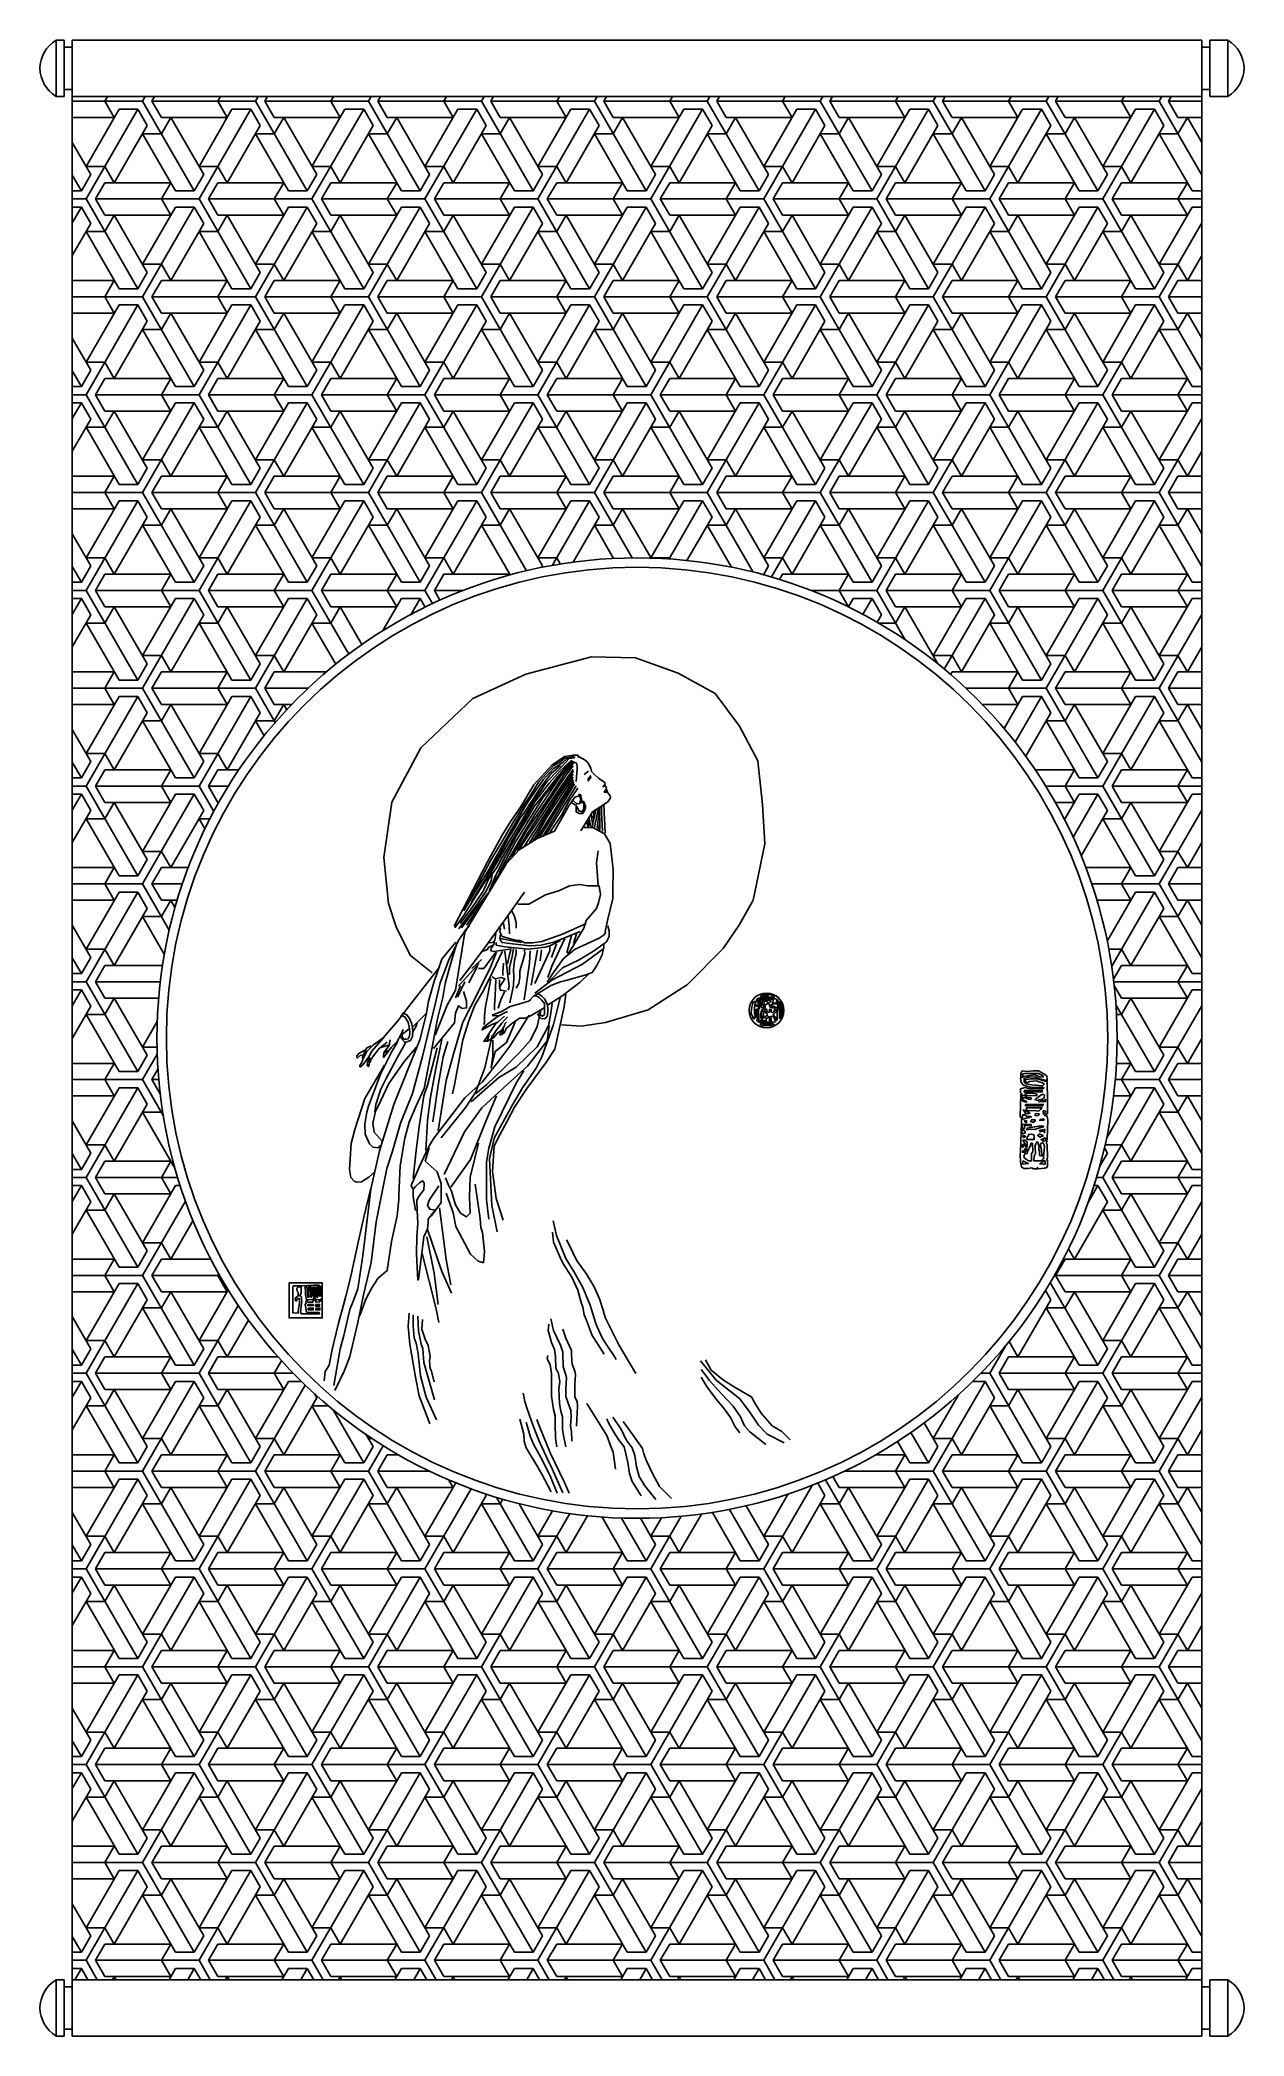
# Model space of a CAD drawing. Extents: x 106 to 745, y 114 to 1174.
import ezdxf

# ---------------------------------------------------------------- set-up
doc = ezdxf.new("R2010")
doc.units = 0
doc.header["$LTSCALE"] = 10
doc.header["$MEASUREMENT"] = 0
for name, color, linetype in [('3', 3, 'CONTINUOUS'), ('4', 4, 'CONTINUOUS'), ('7', 7, 'CONTINUOUS'), ('BH', 3, 'CONTINUOUS')]:
    doc.layers.add(name, color=color, linetype=linetype)

# ---------------------------------------------------------------- blocks, each defined once
blk = doc.blocks.new('1')
at = {"layer": '7'}
for p, q in [((-930, 16.2), (-930, 5)), ((-900, 16.2), (-930, 16.2)), ((-900, 5), (-900, 16.2)), ((-900, 5), (-930, 5)), ((-930, -700), (-930, 0)), ((-926.2, 5), (-926.2, 0)), ((-903.8, 0), (-903.8, 5)), ((-900, 0), (-900, -700)), ((-900, 0), (-930, 0)), ((-900, -700), (-930, -700)), ((-900, -705), (-930, -705)), ((-930, -710), (-930, -705)), ((-900, -710), (-930, -710)), ((-926.2, -705), (-926.2, -700)), ((-903.8, -700), (-903.8, -705)), ((-900, -705), (-900, -710))]:
    blk.add_line(p, q, dxfattribs=at)
at = {"layer": '7', "extrusion": (0, 0, -1)}
for centre, start_param, end_param in [((-915, 1.2), 5.35589, 7.210481), ((-915, -695), 2.214297, 4.068888)]:
    blk.add_ellipse(centre, major_axis=(0, 25), ratio=0.75, start_param=start_param, end_param=end_param, dxfattribs=at)
blk = doc.blocks.new('H0')
at = {"layer": '3'}
for points in [[(422.5, 217.7), (443.1, 217.7), (443.1, 195.9), (422.5, 195.9)], [(434.2, 204.2), (437.5, 204.2), (437.5, 203.6), (434.2, 203.6)], [(434.3, 202), (437.5, 202), (437.5, 201), (434.3, 201)], [(438.8, 204.3), (441.4, 204.3), (441.4, 203.3), (438.8, 203.3)], [(439, 202), (441.6, 202), (441.6, 200.9), (439, 200.9)]]:
    blk.add_lwpolyline(points, close=True, dxfattribs=at)
for points in [[(441.1, 215.1), (441.2, 212.3), (441.1, 209.6), (441.6, 209.4), (442.1, 209.7), (442.1, 215.3), (440.9, 216.2), (437.6, 216.2), (430.1, 215.9), (425.5, 215.9), (424.7, 215.4), (424.8, 199), (428, 198.8), (428.2, 201.8), (428.7, 203.5), (429, 206.1), (429, 207.7), (428.2, 208), (427.7, 207.9), (427.3, 207.3), (427.3, 206.6), (426.5, 206.6), (426.2, 207.4), (426.5, 208.4), (428, 209.6), (428, 211.9), (427.5, 212.6), (427.3, 214.3), (427.8, 215.1), (428.5, 215.3), (430, 215.3), (430, 211.3), (429.3, 210.3), (429, 209.8), (429.7, 209.4), (430.1, 209.1), (430.1, 207.4), (430.4, 206.6), (430.2, 204.7), (429.9, 204.1), (429.8, 200.5), (429.5, 199.4), (430.1, 198.5), (441.4, 198.5), (441.2, 199.2), (433.8, 199.3), (433.1, 199.9), (432.9, 202.7), (432.6, 202.7), (432.5, 204.6), (433, 204.7), (432.9, 206.1), (433.4, 206.4), (433.3, 207.4), (433, 207.6), (432.9, 209.8), (432.7, 209.9), (432.6, 213.9), (432.3, 214.2), (432.4, 215.2), (433.6, 215), (433.5, 214.4), (433.8, 214.2), (433.8, 210.3), (434.1, 209.8), (434.1, 209.3), (434.1, 209.1), (434.1, 208.8), (434.9, 208.9), (434.8, 211.2), (434.8, 215.6), (435.7, 215.6), (435.9, 209), (436.3, 208.8), (436.5, 209), (436.5, 215), (437.4, 215.2), (437.8, 207.7), (436.7, 207.3), (433.6, 207.2), (433.4, 207.2), (433.9, 206.7), (434.1, 206.4), (434, 205.7), (437.3, 205.7), (437.5, 206.8), (438.8, 207), (439.2, 205.6), (441.5, 205.9), (441.8, 207), (443, 206.6)], [(442.8, 208), (441.8, 207.1), (440.6, 207.1), (439.4, 207.3), (438.6, 207.6), (438.6, 209.6), (438.3, 215.1), (439.1, 215.1), (439.7, 208.6), (440.2, 208.8), (440.2, 215.3), (440.8, 215.6), (441.1, 215.3)]]:
    blk.add_lwpolyline(points, dxfattribs=at)
blk = doc.blocks.new('H1')
at = {"layer": '3'}
for points in [[(492.9, 370.8), (491.5, 370.1), (491.5, 372.2), (492.4, 373.7), (495.4, 373.3), (498.9, 373.7), (502.1, 373.7), (504.8, 372.3), (507, 370.8), (507.3, 368.8), (507.3, 368), (507, 368), (502.8, 369.1), (499.8, 370.3), (496.1, 370.1), (493.5, 369.3), (493.5, 367.1), (494.7, 366.1), (497.9, 365.4), (504.5, 364.9), (505.5, 365.9), (504.5, 366.6), (503.1, 367.1), (500.8, 367.8), (498.8, 367.6), (496.6, 367.5), (495.6, 366.9), (494.4, 367.1), (494.2, 368.5), (497.1, 369), (500.3, 369), (502.8, 368.6), (507.2, 367.3), (507.2, 365.3), (507.5, 358.4), (507.5, 348.3), (505.5, 347.1), (507.3, 346.8), (507.7, 344.4), (507.3, 333.2), (506.8, 330.5), (507.3, 329.8), (507.5, 321.9), (507, 321.1), (507.5, 320.2), (507.5, 317.2), (507, 316.2), (505.8, 315.9), (501.6, 315.4), (501.5, 316.4), (501.3, 315.4), (498.8, 315.4), (498.1, 316), (495.6, 315.7), (493.4, 315.7), (491.9, 316.6), (491.4, 319.4), (491.2, 323.8), (491.4, 325.8), (491.9, 343.1), (492, 344.9), (495.7, 345.8), (497.8, 346.3), (497.3, 346.6), (495.9, 346.6), (494.9, 346.8), (493.9, 347.6), (493, 347.6), (492.5, 347.5), (492.5, 345.9), (491.9, 345.6), (491.2, 346.5), (491.5, 359.7), (492.2, 360.1), (491.4, 360.9), (491.4, 363.1), (494.1, 363.9), (496.4, 363.3), (499.1, 363.3), (505.2, 363.3), (505, 363.8), (497.3, 364.1), (493.2, 365.3), (491.7, 366.9), (491.4, 369.5), (493.4, 370.5), (496.9, 371.1), (499.9, 371.5), (502.8, 370.3), (504.8, 370.1), (504.5, 371.1), (502.1, 372.2), (498.3, 372.3), (493.9, 372.3), (492.5, 371.8), (492.7, 370.6)], [(497.8, 357.2), (497.3, 357.9), (495.4, 357.7), (494.6, 358.7), (493.4, 359.1), (492.2, 359.1), (492.2, 357.9), (492.2, 356.5), (492.7, 355.7), (493.9, 355.4), (495.2, 355.4), (494.7, 355.7), (493.7, 356.2), (492.7, 356.5), (492.7, 358), (494.1, 357.7), (496.1, 356.9), (497.4, 356.7), (497.6, 357), (497.8, 357.2)], [(493.5, 362.1), (504.3, 362.1), (504.3, 361.2), (493.7, 361.1), (493.4, 361.9)], [(494.2, 360.2), (498.4, 360.4), (501.1, 359.9), (501.1, 359.1), (495.9, 358.9), (494.1, 359.7), (494.2, 360.2)], [(500.4, 357.2), (504, 359.7), (505.3, 359.6), (505.7, 359.2), (505.5, 357.7), (504.5, 357), (502.3, 356.5), (501.6, 356.2), (500.1, 356.5), (500.1, 356.9)], [(502.1, 355.4), (506.2, 355.5), (506.2, 356.9), (505.2, 356), (503.8, 355.9), (502.3, 355.4)], [(493.4, 350.3), (496.4, 349.1), (496.9, 348.5), (496.2, 348.3), (494.4, 348.3), (493, 350.7)], [(494.4, 353.8), (504.8, 354), (504.7, 353), (494.4, 353), (494.4, 353.7)], [(494.7, 351.7), (504.1, 351.8), (503.3, 350.7), (502.3, 349.8), (499.1, 350.1), (496.9, 350), (495.1, 350.3), (494.7, 351), (494.7, 351.5)], [(502.3, 348.3), (500.1, 348.1), (500.1, 347), (501.8, 347.1), (502.6, 348.3)], [(503, 344.9), (505.2, 345.1), (505.2, 344.4), (502.8, 344.4), (502.8, 344.8)], [(505.7, 350), (506.2, 349.8), (506.2, 349), (505, 348.1), (504.8, 349.6), (505.3, 350.3)], [(492.7, 338.6), (494.1, 337.7), (494.1, 336.7), (492.7, 336.2), (492.4, 337), (492, 337.9), (492.5, 338.6)], [(492.5, 341.6), (492.5, 339.1), (493.7, 339.4), (493.9, 341.4), (497.6, 340.9), (497.6, 341.9), (492.5, 342.1), (492.5, 341.4)], [(492.9, 335.2), (494.1, 335), (494.1, 334.4), (493.4, 334), (492.5, 334.7), (492.5, 335.2)], [(495.4, 343.8), (494.6, 344.1), (493.7, 344.1), (493.9, 343.6), (494.6, 342.9), (495.1, 343.6)], [(495.2, 339.7), (502.3, 340.9), (505, 340.9), (505, 340.4), (502.1, 339.7), (499.9, 338.9), (497.6, 339.1), (494.9, 338.7), (495.1, 339.4)], [(495.9, 334.7), (496.4, 336), (498.6, 335.9), (499.4, 335.4), (499.4, 334.4), (499.4, 332.8), (495.2, 332.8), (495.4, 334.7), (495.7, 334.7)], [(497.6, 344.6), (500.1, 344.6), (500.1, 343.9), (499.8, 343.8), (498.9, 343.1), (498.1, 343.4), (497.4, 343.6), (497.6, 344.4)], [(502.3, 336.2), (504.5, 335.5), (504.8, 334.9), (503.8, 334.9), (503.1, 334.2), (502.5, 334.7), (501.6, 335.2), (502.3, 336)], [(502.3, 338.2), (505.3, 338.9), (505.8, 338.9), (505.7, 337.9), (505.7, 336.9), (504.7, 337.9), (503.5, 337.7), (503, 337.4), (502.5, 338.1)], [(503.8, 333), (505.2, 333.2), (505.5, 333.9), (506.2, 333.7), (506.2, 332), (505, 331.8), (504.7, 332.5), (503.6, 332.7), (503.6, 333)], [(493.2, 330.3), (492.5, 329.8), (492.5, 328.1), (493.4, 329.2), (493.4, 330.3)], [(492.9, 331.8), (493.9, 330.8), (494.4, 329.8), (494.4, 328.5), (495.4, 328.6), (495.4, 331.3), (493.9, 332.5), (493, 332.5), (492.7, 331.8)], [(494.2, 327.6), (493.5, 326.3), (492.7, 326.1), (492.7, 325.3), (494.1, 325.3), (495.1, 327.6), (494.4, 328)], [(497.6, 330.7), (497.3, 329.5), (495.6, 325.5), (495.4, 324.6), (494.2, 324.6), (493.4, 322.9), (493.7, 321.8), (496.2, 320.1), (497.8, 320.1), (497.9, 324.6), (498.6, 325.6), (498.4, 330.3), (498.4, 330.7), (497.6, 330.7)], [(500.6, 330.8), (499.9, 328.8), (500.1, 328.3), (500.3, 324.6), (499.4, 322.9), (499.3, 320.1), (503.8, 320.1), (505.3, 321.8), (505, 323.4), (504.3, 322.9), (502.6, 323.4), (502.6, 326), (502.3, 326.8), (502.3, 327.8), (502.5, 328.6), (501.6, 331.3), (500.6, 331.2)], [(503.8, 331), (503.1, 329.8), (503.8, 326.8), (504.1, 323.6), (505.2, 323.6), (505.5, 327), (505.7, 328.6), (505.2, 330.3), (504.1, 331.2)], [(493, 320.1), (494.9, 318.9), (496.1, 318.6), (492.5, 318.2), (492.7, 320.1)], [(503, 318.4), (505.2, 320.1), (506, 320.1), (506, 318.2), (504.8, 318.2), (502.6, 318.4)]]:
    blk.add_lwpolyline(points, dxfattribs=at)

msp = doc.modelspace()

# ---------------------------------------------------------------- hatches: boundary and pattern name
at = {"layer": 'BH'}
h = msp.add_hatch(dxfattribs=at)
h.set_pattern_fill('ESCHER', color=256, scale=50, style=0)
h.set_pattern_definition([(60, (-140, -210), (-60, -1e-08), [55, -5]), (180, (-140, -210), (30, -51.9615), [55, -5]), (300, (-140, -210), (60, -1e-08), [55, -5]), (60, (-135, -210), (-60, -1e-08), [10, -50]), (300, (-135, -210), (60, -1e-08), [10, -50]), (60, (-142.5, -205.67), (-60, -1e-08), [10, -50]), (180, (-142.5, -205.67), (30, -51.9615), [10, -50]), (300, (-142.5, -214.33), (60, -1e-08), [10, -50]), (180, (-142.5, -214.33), (30, -51.9615), [10, -50]), (60, (-160, -210), (-60, -1e-08), [10, -50]), (300, (-160, -210), (60, -1e-08), [10, -50]), (60, (-130, -227.32), (-60, -1e-08), [10, -50]), (180, (-130, -227.32), (30, -51.9615), [10, -50]), (300, (-130, -192.68), (60, -1e-08), [10, -50]), (180, (-130, -192.68), (30, -51.9615), [10, -50]), (0, (-130, -201.34), (-30, 51.9615), [35, -25]), (0, (-130, -218.66), (-30, 51.9615), [35, -25]), (120, (-137.5, -197.01), (-60, 1e-08), [35, -25]), (120, (-152.5, -205.67), (-60, 1e-08), [35, -25]), (240, (-152.5, -214.33), (30, -51.9615), [35, -25]), (240, (-137.5, -222.99), (30, -51.9615), [35, -25])])
edge = h.paths.add_edge_path(flags=16)
edge.add_arc((422.7, 643.5), 255, 0, 360)
h.paths.add_polyline_path([(122.7, 1143.5), (722.7, 1143.5), (722.7, 143.5), (122.7, 143.5)])

# ---------------------------------------------------------------- linework, layer by layer
at = {"layer": '3'}
for points in [[(391.6, 793), (391.4, 793.7), (388.8, 793.8), (384.3, 793.1), (377.7, 788.6), (367.8, 778), (360.8, 766.2), (355.6, 758.6), (351.1, 751.2), (343.2, 737.1), (335.4, 722), (325.5, 703)], [(325.9, 702), (330.9, 709), (339.1, 722.1), (343.9, 729.7), (348.7, 737.7), (353.3, 745.6), (360.4, 757.3), (367.2, 768.5), (374.8, 779.5), (380.8, 785.8), (382.9, 787.9), (386.6, 791.9), (389.5, 792.3)], [(328.8, 704.4), (334.6, 712.1), (340.9, 721.5), (343.9, 728.2), (348.3, 734.1), (352.5, 741.8), (359, 752.8), (361.6, 757.4), (368.2, 768.8), (376.2, 779.1), (381.5, 785), (387.5, 790.8)], [(389.8, 792.7), (385.4, 791.8), (383.2, 789.8), (378.4, 786.6), (372.9, 780.7), (366.3, 771.2), (363.6, 767.1), (358.6, 758.6), (351.2, 745.8), (343.4, 731.9), (336.6, 721), (330.7, 711.1)], [(330.8, 712.2), (337.3, 723.3), (345.1, 738), (351.4, 748.6), (356.5, 757.4), (362.6, 767.1), (365.9, 772.2), (370.6, 779.6), (378.5, 788.3), (381.8, 790.2), (384.3, 792.2), (389.2, 793.1)], [(382.1, 788.2), (377, 783.9), (371.3, 776.3), (367.4, 770.2), (362.2, 762.4), (361, 761), (357.1, 754), (354.5, 749.9), (350.2, 741.9), (342.3, 728.3), (334.7, 715.8)], [(388, 791.1), (380.6, 782.4), (374.9, 775.2), (368.1, 766.4), (363.3, 758.4), (358.5, 750.7), (351.8, 738.1), (347.1, 728.7), (344.2, 721.5)], [(346.4, 725.9), (348.7, 729.5), (354.8, 738.8), (360.5, 748.7), (368.5, 762.3), (373.2, 769.3), (382.1, 782.6), (385.6, 786.9), (388.7, 790.6)], [(356.2, 739.6), (364.3, 754.3), (376.5, 772), (384, 783.4), (388.9, 789.7)], [(359.2, 743.2), (365.4, 753.5), (374.5, 767.3), (381.6, 778), (385.1, 783.2), (388.7, 788)], [(388.7, 786.2), (381.1, 775.3), (374, 764.7), (362.1, 746.8), (360.2, 743.4)], [(362.9, 745.6), (373.2, 761.4), (380.2, 772.3), (386.5, 781.8), (388.9, 785.3)], [(388.9, 790.2), (390.5, 789.4), (390.9, 788.1), (390.9, 786.7), (390.3, 779.8)], [(404.5, 776.7), (405.6, 778.2), (405.7, 778.4), (405.6, 779.3), (402.3, 781.5), (400.1, 783.4), (398.6, 785), (398.1, 786.9), (396.7, 789.4), (396, 790.4), (394.7, 791.5), (393.2, 792.2), (391.8, 792.8), (391.1, 792.8)], [(397, 785.2), (394.6, 783.5)], [(382.7, 784.2), (377.9, 777.8), (372.9, 771.5), (368, 763.9), (365, 759), (362.9, 755.4), (358.1, 747.8), (353, 738), (349.4, 731.3)], [(365.6, 747.2), (380.5, 771.4), (387.8, 782.1), (388.7, 783.6)], [(388.7, 782), (374.8, 760.8), (368.6, 749.8), (367.6, 748.6)], [(389, 780.7), (369.5, 749.7)], [(389.2, 779.6), (371.9, 751.7), (370.8, 749.8)], [(372.6, 750.5), (384.1, 769.6), (389.5, 778.5)], [(390.3, 777.4), (374.3, 751.4)], [(376.4, 752.7), (382.5, 761.9), (386.7, 769.5), (391.3, 776.3)], [(392.9, 753.5), (399.1, 763.6), (403.4, 766.4), (407.1, 768.8), (408.5, 770.7), (408.6, 771.5), (408.3, 772.5), (407.1, 773.9), (405.3, 774), (406.3, 775.7), (406.5, 776.4), (405.6, 777.6)], [(396.5, 779.9), (398.3, 782.3)], [(397.8, 781.8), (397.9, 782.8), (396.6, 780.8)], [(405.3, 774), (406.8, 774.6)], [(406.3, 775.7), (406.8, 775.1), (406.8, 774.7), (407.1, 774.4), (407.1, 773.9)], [(315.4, 645), (321.8, 660.9), (326.2, 668.9), (331.3, 699.8), (334.6, 705.2), (353.3, 736.2), (360.1, 743.4), (369.7, 749.4), (378.8, 753.4), (386.5, 766.8), (389.7, 771.5), (392.5, 772.3)], [(387.8, 768.6), (389.8, 767.3), (390.7, 767)], [(388.7, 769.7), (390.8, 767.9), (392.3, 768), (393.5, 768.9)], [(392, 769.1), (393.3, 769.4), (394.5, 769), (395.4, 766.7), (395.4, 765.8), (394.8, 764.3), (394.2, 763.3), (393.9, 762.8), (391.9, 762.7), (390.4, 763.6), (390.3, 764.7), (390.3, 765.8), (390.4, 766.7)], [(390.8, 766.4), (391.8, 764.2), (393.5, 763.7), (394.1, 764.5), (394.5, 765.5), (394.4, 768), (393.4, 769), (392.3, 768.9), (392, 769.1)], [(391.7, 773.2), (392.3, 771.7), (392.8, 769.6)], [(392.7, 773), (393.2, 770.5), (393.2, 769.6)], [(400.9, 764.6), (398.9, 755.8)], [(400, 763.6), (399.3, 760.3)], [(402, 764.8), (400.1, 755.5)], [(402.8, 765), (401.5, 755.2)], [(402.7, 765.6), (403, 755.5), (403, 753.9)], [(403.8, 766.3), (403.8, 763.3), (404.3, 753.4)], [(405, 767.2), (405.7, 752.5)], [(396.1, 758), (396.7, 755.6)], [(396.8, 759.5), (397.3, 756.2)], [(397.3, 760.4), (398, 756.1)], [(398.4, 762.1), (399.3, 756.3)], [(401.9, 757.6), (402.1, 754.5)], [(328.1, 701.6), (337.9, 714.8), (342.7, 721.9), (345.2, 727), (345.8, 730.7)], [(343.6, 720.7), (329.4, 702.1)], [(332.1, 703.4), (337.7, 711.5), (340.1, 715.2)], [(356.1, 711.4), (357.6, 708), (358.5, 704.9), (358.5, 701.8)], [(349.8, 695.8), (351.1, 694.3), (356.6, 693.6), (365.7, 692.4), (371.8, 692.9), (379, 694.6), (392.5, 700.1)], [(351.8, 704.4), (352.3, 701.3)], [(354.2, 708), (354.7, 703.2), (354.9, 698.9)], [(407.2, 703.1), (407.9, 700.5), (407.9, 697.4), (406.4, 694.7), (399.5, 689.7), (392, 685.1), (383.1, 680.8), (376.6, 674)], [(317, 594.2), (321.4, 620.9), (325.4, 635.6), (330.2, 652), (338.5, 668.3), (344.9, 681.1), (348.1, 689.2)], [(338.5, 680.4), (341.3, 680.4), (347.7, 689.2)], [(347, 695.5), (346.7, 693.1), (344.8, 692.2), (343.8, 691.7), (343.3, 690.5), (340.5, 689.5)], [(347.7, 699.1), (347.2, 695.5), (346, 694.3), (344.1, 694.1)], [(346.2, 692.3), (345.3, 691.4), (345, 689.9), (346.7, 689.4), (356.1, 690.9)], [(347.9, 694.3), (347.9, 692.9), (352.5, 691.9), (365, 690.7), (373.9, 691.7), (376.3, 692.4), (382.1, 695.3)], [(350.1, 698.7), (349.8, 696.3), (356.8, 695.1), (361.4, 694.3)], [(352.5, 689.7), (354.7, 670.9), (354.2, 669)], [(357.1, 690.9), (356.4, 686.8), (354.9, 680.8), (354.9, 677.4), (353.9, 677.2)], [(355.6, 690.4), (354.9, 687.8), (354.2, 684.6), (353.9, 682.9)], [(358.5, 690.6), (358.5, 688.2), (357.6, 684.9), (357.1, 679.8), (357.3, 676), (357.1, 671.4), (355.9, 665.6), (355.2, 662.3)], [(362.9, 690.4), (363.1, 688.2), (360.4, 679.1), (360.4, 675.7), (360, 672.4), (358.5, 670)], [(366, 689.9), (365.5, 683.2), (362.7, 663.9)], [(369.8, 690.4), (366.5, 671.6)], [(405, 693.5), (405, 691.1), (393.7, 682.7), (377.5, 674.3), (368.4, 667.3)], [(376.3, 692.3), (376.3, 689.9), (368.4, 672.4)], [(372, 690.4), (371.3, 684.6)], [(384.3, 696.4), (377.5, 681.7), (375.4, 675.7)], [(379.9, 693.5), (377.3, 686.3)], [(387.9, 697.9), (385.5, 688.7)], [(390.5, 698.8), (388.9, 693.8)], [(338.9, 683.2), (330.9, 674.5), (327.8, 671.3)], [(333.3, 672.9), (338.1, 682)], [(340.1, 685.2), (334.9, 680.4)], [(351.8, 683.2), (351.5, 678.6), (351.5, 676.7)], [(314.6, 638), (325.8, 651.6), (326.2, 656.8), (327.8, 660.7), (329.8, 659.2), (332.2, 659.5), (332.2, 663.1), (330.6, 668.3)], [(326.2, 664.9), (329, 671.3)], [(327.4, 665.3), (331.3, 673.3)], [(345, 675), (343.4, 666.4), (342.2, 660.3), (341.7, 655.3), (341.7, 651.7), (341.4, 650.7)], [(345.7, 676.1), (347.3, 674.9), (350.5, 675.7), (352.5, 674.9), (349.7, 670.5), (350.1, 668.9), (353.3, 668.5)], [(347.7, 674.5), (347.4, 665.9), (347, 660.8), (347, 658.4)], [(352.3, 668), (350.3, 663.9), (348.9, 659.4)], [(349.6, 674.5), (349.6, 670.7)], [(334.6, 609.7), (349.3, 622.5), (358.5, 628.1), (369.7, 638.8), (375.7, 650), (376.9, 656.8), (377.7, 661.9)], [(353.9, 657.6), (351.9, 656.8), (348.4, 654.8), (344, 651.4), (341, 649.1), (340.4, 647.8), (345.5, 650.7), (348.8, 652)], [(382.1, 665.6), (378.3, 650.7), (372.2, 633.6), (369.2, 627.6), (361.9, 617), (356.6, 608.1), (346.8, 590.4), (344.3, 579.3), (345.6, 554.6), (348.4, 540.6)], [(353.3, 652), (352.5, 651), (352.2, 649.6), (351.5, 648.7), (350.4, 646.5), (349.8, 645.3), (350.5, 645.2), (351, 645.6), (352.3, 646.4), (353.1, 648.6), (356, 651), (360.2, 654), (363.3, 654.1), (366.4, 655.5), (373.4, 659.5)], [(370.6, 657.1), (371.3, 655.9), (372.5, 655.1), (373.5, 656.1), (373.5, 657.6), (373.5, 659.9), (373.5, 661.9), (372, 663.9), (370.8, 665.1), (369.4, 665.8), (367.9, 666)], [(369.6, 667.3), (372, 666), (373.6, 664.3), (375, 661.7), (375.3, 659.5), (375.3, 657.1), (375, 655.2), (374.5, 654.4), (373.6, 653.8), (371.8, 653.9), (370.9, 654.8), (369.9, 656.4)], [(497.2, 664), (496.3, 664.4), (495.4, 664.4), (493.9, 664.6), (488.6, 664.7), (487.1, 664.7), (486.5, 664.2), (486, 663.3), (485.7, 661.7), (486, 660.6), (486.1, 660.4), (486.7, 660.4), (487, 661.4), (487, 662.5), (486.7, 663.1), (486.5, 663.6), (486.9, 664.1), (487.2, 664.1), (487.6, 663.6), (487.6, 662.3), (487.7, 661.2), (487.3, 659.5), (486.9, 658.7), (486.2, 658.6), (485.7, 658.5), (485.8, 655.7), (485.2, 655.7), (485.1, 656.3), (485.1, 657), (485.1, 659.2), (485.2, 661.1), (485.5, 662.2), (485.2, 662.9), (484.4, 662.5), (484, 661.3), (483.6, 660), (483.4, 657.1), (483.4, 656.3), (484.2, 655), (484.3, 654.2), (484.9, 653.7), (485.4, 655.2), (485.6, 655.2), (485.7, 654.4), (486.2, 655.6), (486.3, 656.9), (486, 657.6), (486.4, 658.1), (486.9, 658), (487.2, 657.4), (487.1, 655.8), (486.4, 652.7), (487.6, 652), (489.8, 652), (492.4, 652), (494.8, 652.1), (495.8, 651.9), (496.2, 652.1)], [(491, 664.1), (491, 663.4), (491.6, 663.5), (492.5, 663.6), (493.1, 663.6), (493.4, 663.6), (493.8, 663.4), (493.8, 662.9), (493.5, 662.6), (493.1, 662.6), (492.8, 662.3), (492.2, 662.3), (492.1, 662.5), (491.6, 663), (491.4, 663.1), (490.9, 663.1), (490.8, 663.1), (490.8, 663.6), (490.8, 664.1), (490.3, 664.1), (489.9, 664.1), (489.8, 663.8), (489.9, 663.1), (490.2, 662.7), (490.2, 662.2), (490, 661.8), (489.8, 661.6), (490, 661.3), (490, 660.4), (489.8, 659.8), (489.1, 659.5), (488.7, 659.7), (488.8, 660.2), (489.2, 661.1), (489.2, 662), (489.2, 662.9), (489, 663.6), (489, 664.2), (488.5, 664.2), (488.1, 664.1), (488.1, 663.5), (488.3, 662.3), (488.5, 661.3), (488.2, 660.4), (487.4, 659.1), (487.3, 658), (487.4, 655.1), (487.4, 652.6), (488.1, 652.5), (488.8, 653.1), (488.6, 653.8), (488.5, 654.5), (488.5, 655.6), (488.4, 656.8), (489, 658.5), (490.3, 659.1), (490.8, 660), (491, 661.3), (491.8, 661.6), (492.8, 661.7), (493, 661.5), (493.1, 660.7), (493.4, 660), (493.9, 659.7), (494.8, 659.5), (495.8, 659.5), (496.5, 658.8), (497.1, 658.2), (497.2, 656.6), (497.2, 653.1)], [(498.4, 653.8), (498.4, 656.1), (498.3, 657.7), (498, 658.8), (497.2, 658.9), (497.1, 659.7), (496.6, 660), (495.5, 660), (495.4, 660.4), (494, 660.5), (494, 661.1), (494.6, 661.7), (497, 661.5), (497.4, 662), (497.5, 663), (497.5, 663.7), (496.9, 663.8), (496.8, 662.9), (496.6, 662.2), (496.5, 662), (495.6, 662), (495.3, 662.3), (494.7, 662.3), (494.8, 662.8), (495.1, 663.5), (495, 664.2), (494.3, 664.2), (492.6, 664.2), (491.2, 664.2)], [(497.5, 662.7), (497.5, 659.7), (497.7, 659.5), (498.3, 659.6), (498.4, 660.2), (498.3, 661.4), (498.4, 662.9), (499, 662), (499.3, 660.9), (499.7, 660.3), (498.7, 659.8), (498.7, 656.5), (498.8, 656.2), (499.2, 656.3), (499.4, 657.1), (499.3, 658.4), (499.6, 660), (499.7, 660.2), (499.9, 658.3), (499.7, 656.4), (499, 655), (498.6, 653.7)], [(291.6, 642.6), (291.1, 639.6), (289.8, 637.9), (288.2, 635.7), (288, 633.8), (288, 633.2), (290.2, 635.8), (292.1, 638.5), (295.3, 641.6), (297.2, 645.3), (298.4, 648.1)], [(297.9, 655.9), (298.3, 656.7), (300.4, 655.8), (301.9, 653.9), (303, 651.1), (303.6, 647.3), (303.4, 644.4), (302.3, 642.3), (300.9, 641.7), (300, 641.3), (299.1, 641.5), (297.2, 643.7), (296.9, 645)], [(297.6, 646.2), (298.1, 643.8), (298.9, 643), (299.9, 642.9), (301.1, 643.1), (301.9, 644.6), (302.1, 646.5), (301.9, 648.4), (301.2, 651.9), (300.5, 653.1), (299.3, 654.7), (298, 655.4), (297.4, 655.4), (297.3, 654.8)], [(297.6, 645.3), (301.6, 648.5)], [(303.6, 646.9), (305.4, 649.9), (305.9, 651.6)], [(303.7, 649.6), (310.7, 656.5)], [(352.3, 655.1), (347.4, 650.8), (345.8, 648.4), (341.4, 641.6), (343.4, 641.8), (345, 643), (347.7, 647.3), (350.8, 651.4), (353.9, 654.7)], [(342.3, 650.1), (342.3, 649.3), (341.7, 648.4)], [(346.1, 642.5), (346.1, 634), (345.3, 627.7), (347.3, 636.4), (353.3, 641.2), (358.1, 652.4)], [(345.5, 643.2), (346.5, 643.7), (348.4, 646), (349.4, 646.9), (350.7, 647.5)], [(351.6, 648.4), (351.6, 647.4), (351.5, 646.7), (351.3, 646)], [(490.1, 650.9), (493.5, 651), (493.5, 650.3), (489.9, 650.2), (490.1, 650.8)], [(278.4, 637.3), (275.1, 635.5), (273.8, 634), (274, 632.9), (275.7, 634.2), (277.2, 634.6)], [(288.3, 644), (282.7, 640), (279.2, 636.3), (277.3, 632.6), (276.6, 630.5), (275.8, 629.4), (275.4, 629), (275.4, 628.4), (275.8, 628.2), (277, 629.3), (278.4, 631.1), (280, 633.3), (279.2, 632.4)], [(281.5, 639.4), (279.2, 638.3), (277.9, 636.1), (277.4, 634.5), (276.9, 633.4), (277, 632.3)], [(280.1, 633.2), (281.8, 636.6), (287.9, 643.5)], [(280.6, 630.1), (281.7, 632.7), (284, 635.7), (285.5, 637.8), (290, 641.4)], [(287.3, 588.7), (283.1, 593.6), (282.3, 598.3), (283.7, 604.6), (286.7, 610.4), (290.9, 619.4), (299.2, 631.3), (305.6, 638.6)], [(299.8, 641), (295.4, 633.4), (289.4, 622), (286.7, 616.3), (283.9, 608.3), (283.5, 604.3)], [(286.1, 638.3), (290, 639.5), (290.6, 639.7)], [(288.4, 635.7), (290.7, 636.9)], [(303.8, 569.1), (305.4, 583.8), (307, 596.6), (309.4, 612.9), (311.4, 618.5), (316.6, 638.4)], [(310.6, 583.8), (311.4, 599.8), (313, 612.1), (315.8, 627.3), (319, 642.8)], [(314.2, 599), (317, 618.5), (319.8, 633.6), (322.2, 641.6)], [(318.6, 590.6), (331.8, 606.9), (337, 614.9), (341.8, 627.7), (345.7, 644.8)], [(344.2, 645.5), (343.7, 643.6), (343.1, 642.1), (342.5, 641.8)], [(279.7, 628.6), (280, 628.4), (280.5, 629.4), (280.7, 630.9), (280.7, 632.9), (280.2, 633.1), (280, 633), (280, 632), (279.6, 630.1), (279.5, 629.7), (279.4, 629.5), (279.4, 628.9), (279.5, 628.8), (279.6, 628.8)], [(343.9, 547.3), (342.8, 557.6), (342.8, 572.3), (342.8, 577.6), (343.9, 585.1), (347.1, 596.4), (358.6, 619.9), (362.6, 626.1)], [(323.8, 564.3), (334.2, 579.1), (342.6, 599.8), (348.1, 612.9)], [(313.4, 549), (318.6, 556.2), (318.6, 566.2), (316.6, 572.5), (310.2, 578.1), (312.2, 585.3)], [(305, 552), (303.8, 559.5), (303.8, 563.5)], [(306.6, 515.1), (309.4, 537.9), (311.4, 542.2), (311.8, 545.4), (311.8, 547.4), (315.4, 552.2), (312.6, 552.6), (311.4, 554.6), (312.2, 557.4), (317.4, 565)], [(311.4, 541.8), (319, 519.5), (324.2, 508)], [(378.1, 546.5), (379.9, 538.7), (384.8, 526.5), (389.2, 519.6), (394, 511.1), (397.8, 501.6), (400.7, 492.5), (401.3, 490.6), (404.4, 484), (407.3, 479.3), (410.4, 474.9), (411.6, 472.8)], [(311, 537.9), (315, 518.7), (317, 502)], [(405.2, 475.7), (401.8, 481), (398.9, 485.6), (395.7, 494), (394.7, 496.6), (394, 500.7), (393.1, 503.1), (391.3, 509.6), (388, 516.5), (383.3, 524), (382, 526.6), (378.3, 535.1), (377.8, 540.5)], [(422, 465.4), (413, 480.6), (405.7, 495.2), (404.8, 499.1), (402.8, 505.1), (400.1, 511.1), (396, 517.9), (390.5, 525.6), (386.7, 533.8), (385.3, 536.4)], [(301.6, 497.4), (301.2, 490.4), (302.1, 481), (305.1, 463.5), (306.9, 453.5), (312.6, 438.7)], [(303.8, 496.6), (303.8, 490.7), (304.3, 484.3), (305.3, 481.5), (306.4, 475.8), (307.7, 464.2), (310.7, 452.8), (316.2, 440.8)], [(306.3, 495.8), (306.6, 488.1), (308.1, 481), (309, 478.6), (309.4, 471.3), (315.2, 451.4)], [(308.7, 494), (308.4, 489), (310.2, 483.6), (311.8, 480.2), (312.8, 474.4), (312.4, 472.1), (312.8, 468), (313.4, 467.1), (314.9, 460.9)], [(384.9, 426.5), (383.6, 432.5), (383.1, 435.9), (383.1, 442.4), (382.3, 445.3), (381.5, 449.4), (381.2, 457.3), (381.7, 460.9), (381, 465.3), (379.6, 468.2), (379.4, 474.5), (378.8, 478.2), (377.3, 481.8), (375.5, 488.3), (375.8, 491.6)], [(377, 494.5), (378.3, 488.2), (382, 480.4), (383.3, 476.7), (383.5, 468.9), (384.3, 466.3), (385.2, 463.2), (384.8, 457.2), (384.9, 453.1), (386.9, 447.6), (387.5, 446), (387.7, 442.4), (387.4, 437.4), (387.9, 434.5), (388, 429.4)], [(390.5, 437.4), (391.1, 448.1), (390.9, 450.5), (389.6, 452.8), (389.6, 455.4), (389.6, 459.4), (390, 464.8), (389.6, 466.6), (388.2, 470.4), (388, 472.1), (387.9, 476.3), (387.9, 477.6), (384.8, 484.1), (383.3, 488.9)], [(380.1, 426.4), (379.4, 431.1), (379.2, 438.7), (379.2, 442.9), (378.3, 446.3), (377.3, 453.3), (377.3, 458.1), (377.3, 462), (377.3, 465.3), (376.5, 470), (375, 473.4), (375.4, 475)], [(500.9, 428.6), (491.9, 433.1), (487.3, 437.9), (482.6, 444.9), (477.1, 452.1), (464.8, 461.9), (456.5, 472.1)], [(491.1, 427.6), (482.6, 434.4), (479.8, 437.6), (477.6, 442.4), (473.8, 448.1), (467.6, 454.6), (461, 461.9), (459.8, 463.6), (456.8, 467.6)], [(459, 472.6), (462, 467.1), (468.6, 461.9), (474.8, 457.9), (483.6, 452.9), (484.8, 450.6), (488.6, 444.4), (494.4, 437.6), (499.6, 434.6), (504.1, 430.1)], [(456.8, 463.4), (460, 458.1), (465, 451.6), (469.1, 446.4), (472.3, 442.1), (474.8, 437.1), (477.3, 433.9)], [(383.3, 402.1), (377.6, 414.8), (375, 420.3), (370.3, 430.3), (367.5, 437.6), (364.3, 446.7), (363.1, 450.6), (362.2, 455)], [(411.3, 414.6), (410, 423.7), (408.7, 426.6), (406.6, 432.4), (400.4, 442.3), (396, 449.4)], [(360.5, 441.2), (362.5, 433.1), (362.7, 429.4), (363.8, 426), (370, 415.6), (372.1, 412), (377.1, 402.5)], [(380.3, 401.8), (376.6, 411.1), (371.6, 420.8), (367.7, 427.9), (365.9, 432.1), (363.8, 439.6)], [(386.7, 401.8), (384.2, 407.5), (376.8, 422.9), (370.9, 437.2), (369.5, 441)], [(424.9, 400.5), (420.2, 408), (418.7, 412.3), (417.8, 418.2), (415.8, 426.4), (412.9, 430.3), (410.3, 434.2), (407.5, 439.2), (406.6, 441.3)], [(409.8, 442.2), (414.2, 435.8), (416.9, 430.1), (420.2, 426), (421.5, 421.8), (422.5, 415.9), (423.9, 410.7), (426.9, 405.8), (432.7, 398.5)], [(441, 399), (434.6, 405.4), (430.9, 412.2), (427.8, 419), (426.4, 422.7), (425.6, 425.6), (420.5, 432.8), (415.3, 439.9)]]:
    msp.add_lwpolyline(points, dxfattribs=at)
for points in [[(489, 666.2), (490.2, 666.7), (491.5, 666.9), (493.3, 666.6), (495.2, 666), (495.8, 665.5), (495.6, 665.3), (493.4, 665.3), (491.2, 665.3), (488.4, 665.4), (488.3, 665.8), (488.6, 666.2)], [(490.1, 657.5), (489.9, 656.4), (489.9, 655.3), (490.3, 654.2), (490.8, 654.3), (491.2, 655.2), (492, 655.6), (491.8, 656.4), (491.1, 656.9), (490.8, 657.5), (490.6, 658.3), (490.4, 658.9), (491.2, 658.9), (491.6, 658.7), (491.7, 657.8), (491.8, 657.4), (492.6, 657.3), (493, 657.3), (493, 658.5), (493, 658.7), (494, 658.7), (494, 657.8), (494, 657.3), (494.6, 657.1), (495.3, 657.2), (495.7, 658.5), (496.7, 658.5), (496.4, 657.2), (495.6, 656.3), (495.1, 656.1), (495.1, 655.6), (495.5, 655.4), (496, 654.7), (496.9, 653.3), (496.2, 652.4), (495.7, 653.8), (495.4, 654.8), (494.4, 654.9), (493.9, 655), (493.8, 654.4), (494, 653.3), (494, 652.5), (493.2, 652.2), (493, 652.9), (493.1, 653.9), (493, 654.7), (492.8, 654.9), (492.3, 654.8), (492.1, 654.3), (491.7, 653.9), (491.3, 653.7), (491.3, 652.6), (489.4, 652.6), (489.4, 654.2), (488.9, 655.5), (488.9, 657.3), (489.1, 657.8), (489.8, 657.8)], [(490.2, 666.4), (491.8, 666.5), (492.3, 666.4), (492.2, 665.9), (490.4, 665.8), (490, 665.9), (490.1, 666.3)], [(488.4, 651.2), (493.3, 651.3), (494.6, 651.2), (495.4, 650.8), (494.4, 650.5), (493.6, 650.2), (489.5, 650), (488.8, 650.3), (488.1, 650.8)]]:
    msp.add_lwpolyline(points, close=True, dxfattribs=at)
msp.add_circle((491.5, 658.2), 9.23, dxfattribs=at)
at = {"layer": '4'}
msp.add_lwpolyline([(122.7, 1143.5), (722.7, 1143.5), (722.7, 143.5), (122.7, 143.5)], close=True, dxfattribs=at)
at = {"layer": '7'}
for points in [[(313.9, 678.1), (302.3, 687.3), (294.9, 702), (290.6, 714.9), (288.2, 739.4), (292.5, 768.8), (307.8, 797.6), (335.4, 823.9), (363.6, 836.8), (398.6, 846), (421.9, 845.4), (444.6, 837.2), (464.2, 826.4), (477.1, 809.2), (486.9, 790.8), (489.3, 767.6), (490.6, 746.7), (484.4, 716.7), (477.1, 703.9), (468.5, 691), (449.5, 672), (428.6, 658.5), (405.9, 651.8), (393, 649.9), (382.6, 650.6)], [(394.6, 755.4), (399.2, 755.4), (405.5, 752), (408.4, 746.8), (410, 733), (409.8, 721.3), (409.8, 717.7), (407.1, 705.9), (405.7, 699.9)], [(359.3, 714.7), (365.3, 714.7), (374, 719.5), (381.6, 721.9), (386.8, 724.3), (392.4, 725.1), (396.4, 724.3), (402, 724.3), (401.6, 732.2), (401.2, 736.6), (402, 743)], [(363, 720.9), (352.2, 705.8), (340.5, 689.6), (332.9, 679.6), (328.6, 674.1)], [(401.8, 724.6), (402.6, 724.2), (403.3, 719.8), (402.3, 715.3), (401.1, 712.4), (395.6, 705.9), (394.4, 701.8), (388.6, 692.2), (386, 688.1)], [(262.2, 456.4), (267.2, 466.6), (270.1, 474.5), (274.4, 492.4), (277.4, 507.1), (281.5, 524.4), (284.2, 545.9), (289.8, 574.3), (292.8, 583.4), (297, 598.4), (303.5, 614.1), (308.8, 633.7), (312.6, 649.9), (315.6, 662.2), (318.2, 672.8), (322.5, 684.6), (327.8, 695.4), (331.9, 701.4), (333.8, 703.1)], [(350.1, 702), (349.8, 699.9), (351.1, 697.5), (358.8, 695.3), (360.7, 695.3), (363.1, 694.1), (367.2, 694.1), (372.2, 694.8), (383.1, 698.7), (395.6, 704.4)], [(406.2, 699.9), (405.2, 698.4), (402.6, 696.5), (389.8, 690.7), (383.8, 685.9), (378.7, 678.9), (374.9, 673.2)], [(261.6, 459), (265, 478.4), (266.9, 485.6), (270.1, 499.3), (272.1, 504.2), (274.4, 510.4), (277, 528.1), (278, 535.3), (281.3, 563.2), (285.9, 583.6), (293.6, 608.3), (307.3, 642.6), (310.7, 655.9), (312, 663.1), (314.8, 673.1), (319, 685.4), (322.9, 690.1), (326.5, 694.4)], [(275.5, 496.1), (278.7, 504.9), (281.9, 510.9), (285.1, 515.8), (289.1, 519.4), (290, 520), (292.3, 535.4), (295.3, 549.2), (296.2, 557.8), (296.2, 560.3), (296.8, 575.6), (299.4, 590.3), (301.7, 598.8), (305.4, 607.6), (309.6, 616.8), (311.4, 625.9), (313.9, 638.6), (316.7, 653.8), (319.5, 665.1), (320.7, 672.5), (323.3, 681.5), (326.7, 692.7)], [(351.3, 689.6), (346.1, 678.9), (341, 668.5), (336.6, 661), (333.4, 652.6), (330.2, 642.6), (325.8, 618.7), (324.6, 613.9)], [(404.7, 690.3), (404.1, 687.7), (401.3, 682.1), (398.8, 678.3), (395, 676.9), (384.9, 674.1), (382, 673.3), (377, 671.5), (369.5, 666.8), (367.7, 665.7), (366.2, 664), (365.5, 663.3), (361, 661.9), (355.3, 660.2), (351.1, 657.8), (348.1, 656.5), (346, 655.9), (346.2, 655.4), (349.5, 655.5)], [(317.8, 681.2), (300.1, 658.5), (295.8, 652.8), (288, 643.8)], [(375.2, 660.9), (382.8, 665.8), (392.5, 673.2), (396.8, 677.3)], [(371.6, 658.2), (369.7, 649.6), (366.1, 642.4), (360.5, 636), (352.1, 627.7), (343, 618.9), (337, 614.1)], [(384.8, 666.8), (384, 660.1), (379, 637.6), (374.2, 630.3), (364.2, 616.8), (357.6, 606.9), (353.6, 599.1), (348.6, 589.8), (346.9, 586.1), (345.9, 572.6), (347.9, 558.3), (351.6, 546.8)], [(306.2, 514.7), (305.5, 528.9), (305.7, 537.9), (306.2, 545), (306, 551.7), (305.7, 557.2), (306.7, 559.2), (309.5, 563), (309.7, 565.7), (309.7, 566.7), (308.7, 567.7), (307.2, 566.7), (305, 564.7), (304.2, 563.7), (303.2, 564), (302.7, 565.2), (307, 575), (312, 585.5), (314.5, 589.8), (331.3, 611.7), (340.6, 620.2), (349.3, 631.4), (355.1, 639.2), (365.4, 655.6)], [(320.2, 571.1), (331, 593.8), (340.2, 606.5), (353.7, 618.9), (364.5, 628.5), (374.9, 642), (376.1, 650)], [(295.6, 641.6), (292.5, 636.4), (286.4, 624.4), (280.1, 607.4), (279.2, 604.1), (278.2, 597.8), (278.3, 592.4), (280.6, 587.4), (282.4, 585.5), (285, 585.3), (287, 586.9)], [(288.6, 629.1), (278.2, 611.5), (272.8, 594.9), (270.8, 587.6), (269.9, 573.8), (270.6, 569.5), (272.5, 567.5), (273.9, 567), (276.3, 567.1), (280.2, 569.7), (283.2, 572.3)], [(321, 569.3), (322.6, 565.4), (324.2, 562.2), (326.2, 555), (329, 550.6), (332.1, 548.6), (334.1, 550.6), (333.7, 559), (334.1, 569.7), (338.5, 587.7)], [(256.5, 461.5), (257.1, 466.4), (259.1, 469.8), (260.8, 478.1), (264.2, 492.2), (267.2, 503.1), (268, 506.5), (269.5, 512), (271, 518.6), (274.8, 535.8), (277.6, 548.4), (281.3, 563.8)], [(321.3, 561.2), (325, 550.7), (326.5, 543.5), (334.3, 528.7), (338.3, 525), (341.1, 524.2), (341.6, 530.2), (340.6, 540.2), (339.8, 543), (339.3, 547.7), (336.8, 566)], [(317.8, 553.4), (321.4, 525.9), (323.8, 512.4)], [(308.6, 529.1), (315.8, 500.4), (317.4, 492.4)]]:
    msp.add_lwpolyline(points, dxfattribs=at)
for radius in [255, 250]:
    msp.add_circle((422.7, 643.5), radius, dxfattribs=at)

# ---------------------------------------------------------------- block references
at = {"layer": '3'}
for name, p, xscale, yscale, zscale in [('H1', (188.4, 292.9), 0.8914329402915971, 0.8914329402915971, 0.8914329402915971), ('H0', (-123.1, 327.5), 0.8544879013999206, 0.8544879013999206, 0.8544879013999206)]:
    msp.add_blockref(name, p, dxfattribs=dict(at, xscale=xscale, yscale=yscale, zscale=zscale))
at = {"layer": '7', "yscale": 0.8571428571428571, "rotation": 270}
msp.add_blockref('1', (722.7, 243.5), dxfattribs=at)
at = {"layer": '7', "xscale": -1, "yscale": 0.8571428571428571, "rotation": 270}
msp.add_blockref('1', (722.7, 1043.5), dxfattribs=at)

doc.saveas('drawing.dxf')
